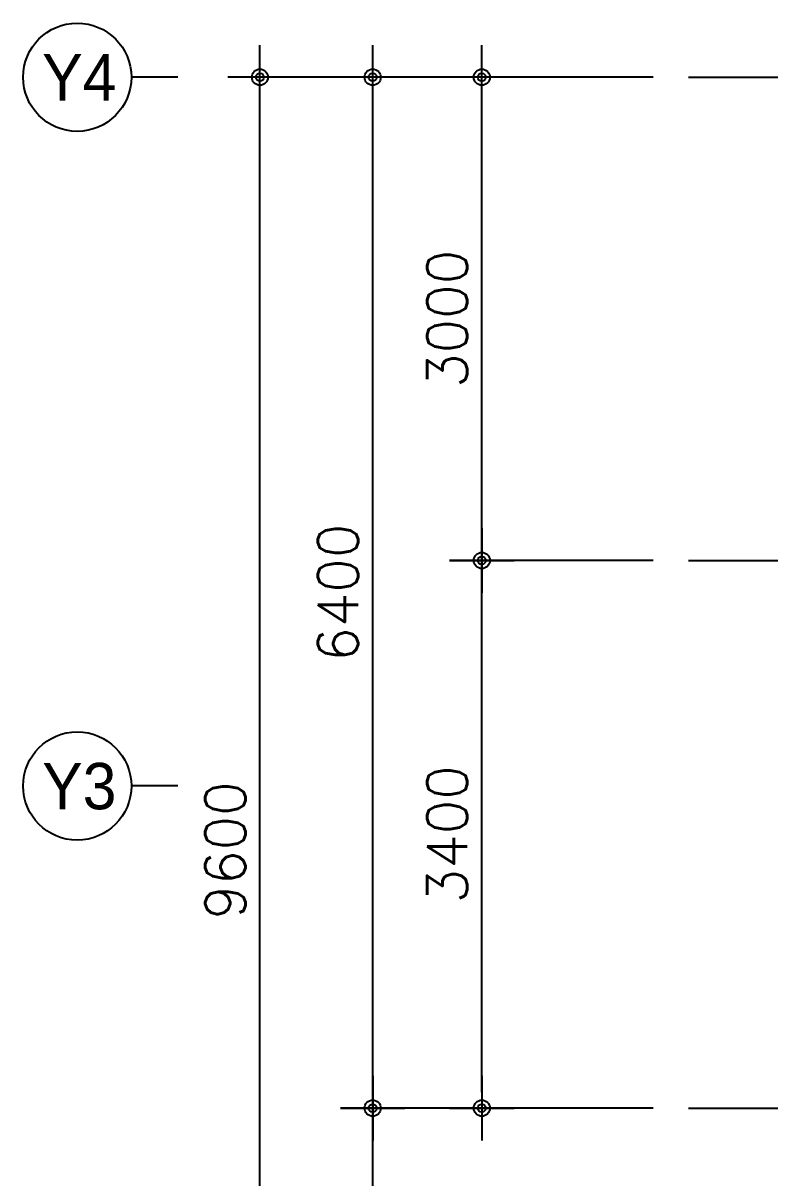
# Model space of a CAD drawing. Header units: millimetres. Extents: x 5537433 to 5830173, y -900794 to -778623.
# Drawn here: x 5580909 to 5585545, y -820387 to -813218 of the extents above; entities that cross this region are included whole.
import ezdxf
from ezdxf.enums import TextEntityAlignment as Align

# ---------------------------------------------------------------- set-up
doc = ezdxf.new("R2010")
doc.units = ezdxf.units.MM
doc.header["$LTSCALE"] = 100
doc.linetypes.add('CEN', pattern=[62, 60, -1, 0, -1])
doc.layers.get('DEFPOINTS').update_dxf_attribs({"linetype": 'CONTINUOUS'})
for name, color, linetype in [('60', 60, 'CONTINUOUS'), ('CEN', 1, 'CEN'), ('DIM', 7, 'CONTINUOUS')]:
    doc.layers.add(name, color=color, linetype=linetype)
doc.styles.add('2', font='')
doc.styles.add('GHS', font='ROMANS.shx', dxfattribs={"bigfont": 'GHS.shx'})
doc.styles.get('2').set_extended_font_data('HYtbrB')
doc.dimstyles.get("Standard").update_dxf_attribs({"dimtxt": 0.18, "dimasz": 0.18, "dimexe": 0.18, "dimexo": 0.0625, "dimgap": 0.09, "dimtad": 0, "dimtih": 1, "dimtoh": 1, "dimdec": 4, "dimzin": 0, "dimdsep": 46, "dimtxsty": 'STANDARD', "dimcen": 0.09, "dimadec": 0, "dimazin": 0, "dimtfac": 1, "dimtdec": 4, "dimtofl": 0, "dimtmove": 0, "dimatfit": 3, "dimfxl": 1, "dimtolj": 1, "dimtzin": 0, "dimarcsym": 0})

# ---------------------------------------------------------------- blocks, each defined once
blk = doc.blocks.new('Z_DOT')
at = {"layer": 'DIM', "color": 7}
for p, q in [((0, -2), (0, 2)), ((-2, 0), (2, 0))]:
    blk.add_line(p, q, dxfattribs=at)
for radius in [0.5, 0.25]:
    blk.add_circle((0, 0), radius, dxfattribs=at)
blk = doc.blocks.new('*D23')
at = {"layer": 'DEFPOINTS', "color": 0, "linetype": 'Continuous', "transparency": 16777216}
for p in [(5583078.7, -819954.1), (5585119.2, -819954.1), (5585119.2, -823154.1)]:
    blk.add_point(p, dxfattribs=at)
at = {"layer": 'DIM', "color": 0, "linetype": 'Continuous', "lineweight": -2, "transparency": 16777216}
for p, q in [((5584819.2, -819954.1), (5583078.7, -819954.1)), ((5583078.7, -823054.1), (5583078.7, -820054.1)), ((5584819.2, -823154.1), (5583078.7, -823154.1))]:
    blk.add_line(p, q, dxfattribs=at)
at = {"layer": 'DIM', "color": 0, "linetype": 'Continuous', "lineweight": -2, "transparency": 16777216, "xscale": 100, "yscale": 100, "zscale": 100}
for p, rotation in [((5583078.7, -819954.1), 90), ((5583078.7, -823154.1), 270)]:
    blk.add_blockref('Z_DOT', p, dxfattribs=dict(at, rotation=rotation))
at = {"layer": 'DIM', "color": 60, "linetype": 'Continuous', "transparency": 16777216, "insert": (5582863.7, -821554.1), "char_height": 250, "attachment_point": 5, "rotation": 90, "style": 'GHS'}
blk.add_mtext('\\A1;3200', dxfattribs=at)
blk = doc.blocks.new('*D24')
at = {"layer": 'DEFPOINTS', "color": 0, "linetype": 'Continuous', "transparency": 16777216}
for p in [(5582378.7, -813554.1), (5585076.7, -813554.1), (5585076.7, -823154.1)]:
    blk.add_point(p, dxfattribs=at)
at = {"layer": 'DIM', "color": 0, "linetype": 'Continuous', "lineweight": -2, "transparency": 16777216}
for p, q in [((5584776.7, -813554.1), (5582378.7, -813554.1)), ((5582378.7, -823054.1), (5582378.7, -813654.1)), ((5584776.7, -823154.1), (5582378.7, -823154.1))]:
    blk.add_line(p, q, dxfattribs=at)
at = {"layer": 'DIM', "color": 0, "linetype": 'Continuous', "lineweight": -2, "transparency": 16777216, "xscale": 100, "yscale": 100, "zscale": 100}
for p, rotation in [((5582378.7, -813554.1), 90), ((5582378.7, -823154.1), 270)]:
    blk.add_blockref('Z_DOT', p, dxfattribs=dict(at, rotation=rotation))
at = {"layer": 'DIM', "color": 60, "linetype": 'Continuous', "transparency": 16777216, "insert": (5582163.7, -818354.1), "char_height": 250, "attachment_point": 5, "rotation": 90, "style": 'GHS'}
blk.add_mtext('\\A1;9600', dxfattribs=at)
blk = doc.blocks.new('*D25')
at = {"layer": 'DEFPOINTS', "color": 0, "linetype": 'Continuous', "transparency": 16777216}
for p in [(5583078.7, -813554.1), (5585119.2, -813554.1), (5585119.2, -819954.1)]:
    blk.add_point(p, dxfattribs=at)
at = {"layer": 'DIM', "color": 0, "linetype": 'Continuous', "lineweight": -2, "transparency": 16777216}
for p, q in [((5584819.2, -813554.1), (5583078.7, -813554.1)), ((5583078.7, -819854.1), (5583078.7, -813654.1)), ((5584819.2, -819954.1), (5583078.7, -819954.1))]:
    blk.add_line(p, q, dxfattribs=at)
at = {"layer": 'DIM', "color": 0, "linetype": 'Continuous', "lineweight": -2, "transparency": 16777216, "xscale": 100, "yscale": 100, "zscale": 100}
for p, rotation in [((5583078.7, -813554.1), 90), ((5583078.7, -819954.1), 270)]:
    blk.add_blockref('Z_DOT', p, dxfattribs=dict(at, rotation=rotation))
at = {"layer": 'DIM', "color": 60, "linetype": 'Continuous', "transparency": 16777216, "insert": (5582863.7, -816754.1), "char_height": 250, "attachment_point": 5, "rotation": 90, "style": 'GHS'}
blk.add_mtext('\\A1;6400', dxfattribs=at)
blk = doc.blocks.new('*D40')
at = {"layer": 'DEFPOINTS', "color": 0, "linetype": 'Continuous', "transparency": 16777216}
for p in [(5583756.2, -813554.1), (5585119.2, -813554.1), (5585119.2, -816554.1)]:
    blk.add_point(p, dxfattribs=at)
at = {"layer": 'DIM', "color": 0, "linetype": 'Continuous', "lineweight": -2, "transparency": 16777216}
for p, q in [((5584819.2, -813554.1), (5583756.2, -813554.1)), ((5583756.2, -816454.1), (5583756.2, -813654.1)), ((5584819.2, -816554.1), (5583756.2, -816554.1))]:
    blk.add_line(p, q, dxfattribs=at)
at = {"layer": 'DIM', "color": 0, "linetype": 'Continuous', "lineweight": -2, "transparency": 16777216, "xscale": 100, "yscale": 100, "zscale": 100}
for p, rotation in [((5583756.2, -813554.1), 90), ((5583756.2, -816554.1), 270)]:
    blk.add_blockref('Z_DOT', p, dxfattribs=dict(at, rotation=rotation))
at = {"layer": 'DIM', "color": 60, "linetype": 'Continuous', "transparency": 16777216, "insert": (5583541.2, -815054.1), "char_height": 250, "attachment_point": 5, "rotation": 90, "style": 'GHS'}
blk.add_mtext('\\A1;3000', dxfattribs=at)
blk = doc.blocks.new('*D41')
at = {"layer": 'DEFPOINTS', "color": 0, "linetype": 'Continuous', "transparency": 16777216}
for p in [(5583756.2, -816554.1), (5585119.2, -816554.1), (5585119.2, -819954.1)]:
    blk.add_point(p, dxfattribs=at)
at = {"layer": 'DIM', "color": 0, "linetype": 'Continuous', "lineweight": -2, "transparency": 16777216}
for p, q in [((5584819.2, -816554.1), (5583756.2, -816554.1)), ((5583756.2, -819854.1), (5583756.2, -816654.1)), ((5584819.2, -819954.1), (5583756.2, -819954.1))]:
    blk.add_line(p, q, dxfattribs=at)
at = {"layer": 'DIM', "color": 0, "linetype": 'Continuous', "lineweight": -2, "transparency": 16777216, "xscale": 100, "yscale": 100, "zscale": 100}
for p, rotation in [((5583756.2, -816554.1), 90), ((5583756.2, -819954.1), 270)]:
    blk.add_blockref('Z_DOT', p, dxfattribs=dict(at, rotation=rotation))
at = {"layer": 'DIM', "color": 60, "linetype": 'Continuous', "transparency": 16777216, "insert": (5583541.2, -818254.1), "char_height": 250, "attachment_point": 5, "rotation": 90, "style": 'GHS'}
blk.add_mtext('\\A1;3400', dxfattribs=at)

msp = doc.modelspace()

# ---------------------------------------------------------------- linework, layer by layer
at = {"layer": 'CEN'}
for p, q in [((5585039.2, -813554.1), (5608477.3, -813554.1)), ((5585039.2, -816554.1), (5591943.6, -816554.1)), ((5585039.2, -819954.1), (5593385.1, -819954.1))]:
    msp.add_line(p, q, dxfattribs=at)
at = {"layer": 'DIM', "linetype": 'Continuous'}
for p, q in [((5581868.7, -813554.1), (5581580.7, -813554.1)), ((5581868.7, -817954.1), (5581580.7, -817954.1))]:
    msp.add_line(p, q, dxfattribs=at)
for centre in [(5581244.7, -813554.1), (5581244.7, -817954.1)]:
    msp.add_circle(centre, 336, dxfattribs=at)

# ---------------------------------------------------------------- texts
at = {"layer": '60', "linetype": 'Continuous', "style": '2'}
for s, p in [('Y4', (5581257.6, -813554.8)), ('Y3', (5581257.6, -817954.8))]:
    msp.add_text(s, height=288, dxfattribs=at).set_placement(p, align=Align.MIDDLE_CENTER)

# ---------------------------------------------------------------- dimensions: what is measured, and where the dimension line sits
at = {"layer": 'DIM', "linetype": 'Continuous'}
for base, p1, p2, picture, middle in [((5582378.7, -813554.1), (5585076.7, -823154.1), (5585076.7, -813554.1), '*D24', (5582163.7, -818354.1)), ((5583078.7, -813554.1), (5585119.2, -819954.1), (5585119.2, -813554.1), '*D25', (5582863.7, -816754.1)), ((5583756.2, -813554.1), (5585119.2, -816554.1), (5585119.2, -813554.1), '*D40', (5583541.2, -815054.1)), ((5583756.2, -816554.1), (5585119.2, -819954.1), (5585119.2, -816554.1), '*D41', (5583541.2, -818254.1)), ((5583078.7, -819954.1), (5585119.2, -823154.1), (5585119.2, -819954.1), '*D23', (5582863.7, -821554.1))]:
    dim = msp.add_linear_dim(base=base, p1=p1, p2=p2, angle=90, dimstyle='STANDARD', override={"dimscale": 100, "dimtxt": 2.5, "dimasz": 1, "dimexe": 0, "dimexo": 3, "dimgap": 0.9, "dimtad": 1, "dimtih": 0, "dimtoh": 0, "dimdec": 0, "dimzin": 8, "dimtxsty": 'GHS', "dimblk1": 'Z_DOT', "dimblk2": 'Z_DOT', "dimsah": 1, "dimcen": 2.5, "dimclrt": 60, "dimtix": 1, "dimtofl": 1, "dimtmove": 2}, dxfattribs=at)
    dim.commit()
    dim.dimension.update_dxf_attribs({"geometry": picture, "text_midpoint": middle})

doc.saveas('drawing.dxf')
